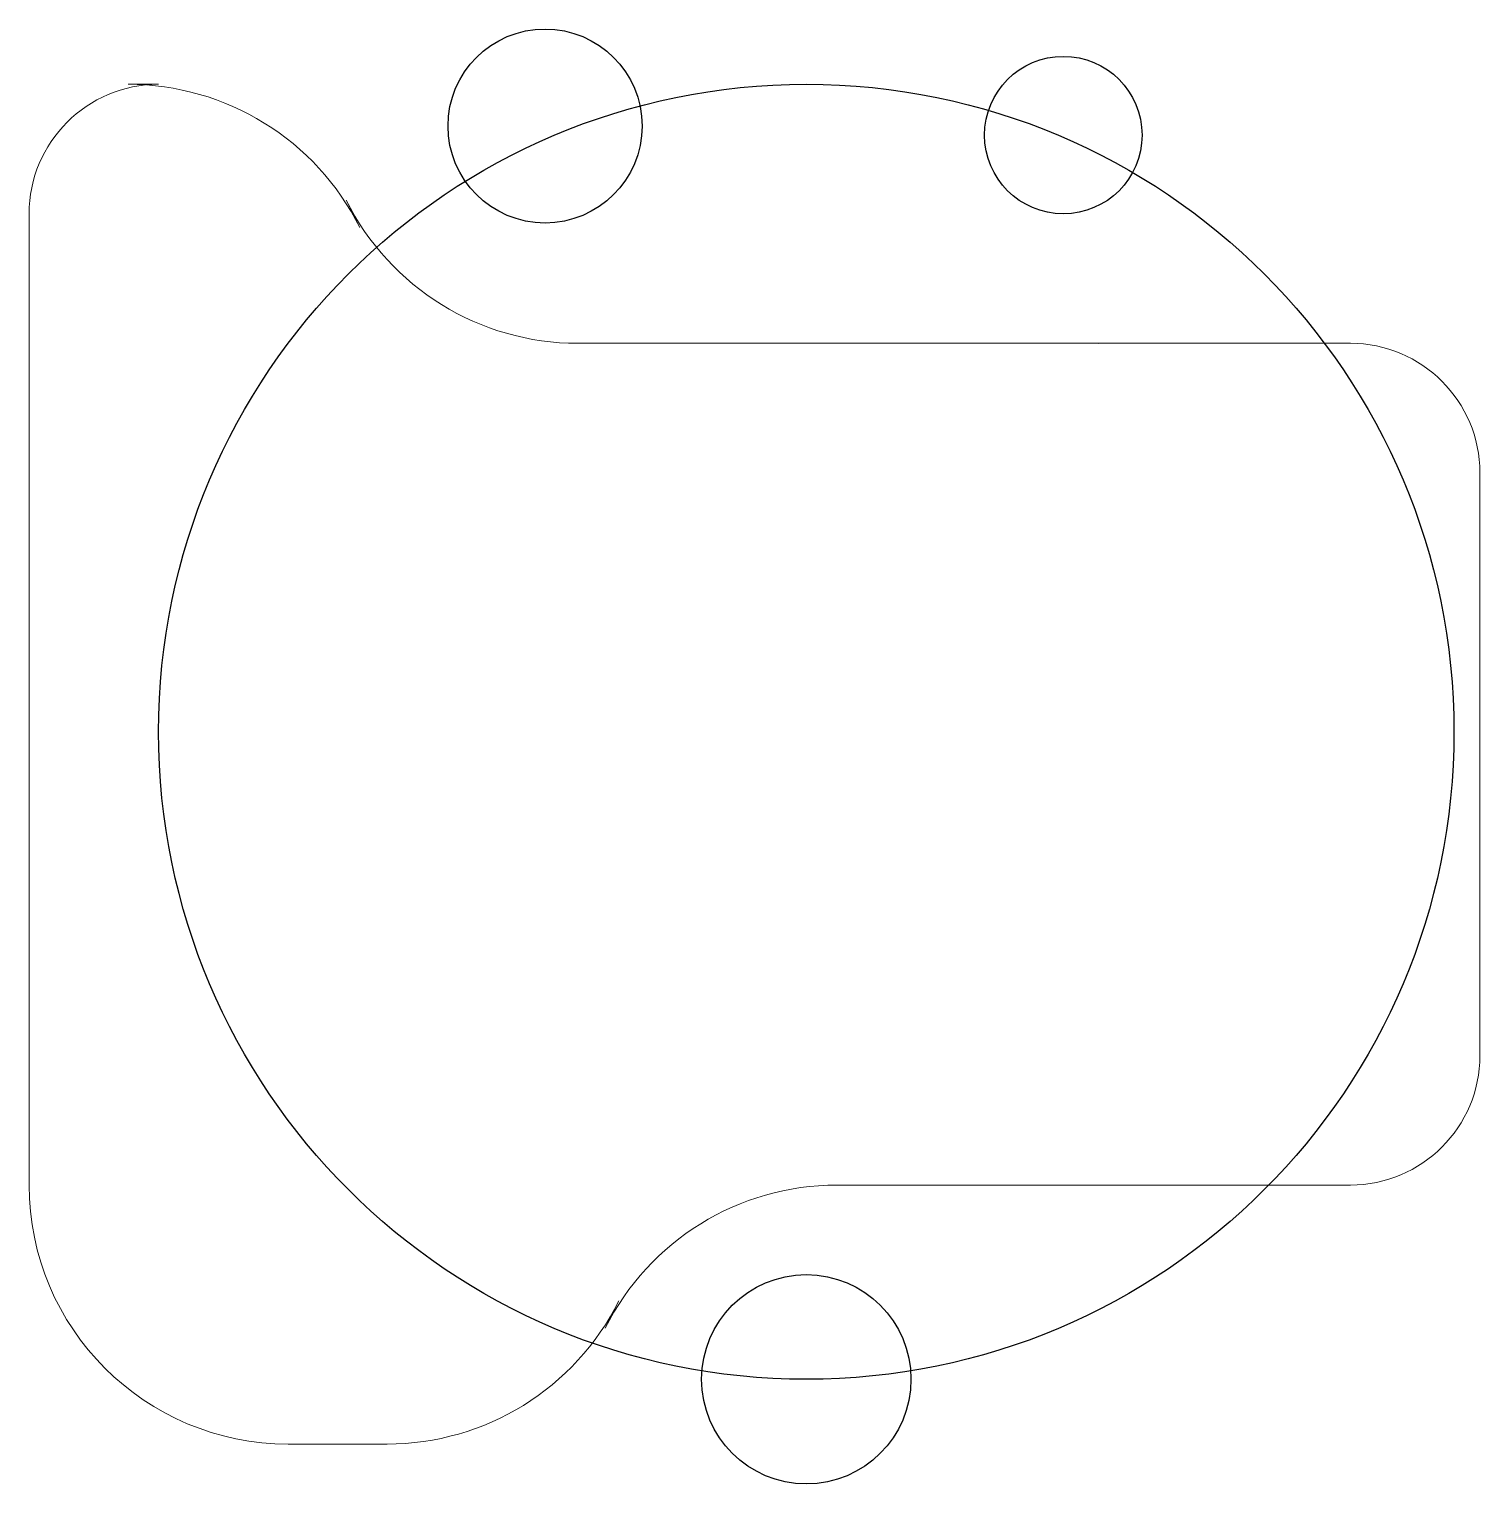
# Model space of a CAD drawing. Header units: millimetres. Extents: x -6 to 5.2, y -5.8 to 5.4.
import ezdxf

# ---------------------------------------------------------------- set-up
doc = ezdxf.new("R2010")
doc.units = ezdxf.units.MM
doc.layers.get('0').update_dxf_attribs({"color": 178, "lineweight": 25, "true_color": 0x000000})
doc.layers.add('washer', color=178, linetype='Continuous', lineweight=5, true_color=0x000000)

msp = doc.modelspace()

# ---------------------------------------------------------------- linework, layer by layer
for centre, radius in [((-2.017, 4.678), 0.749), ((1.984, 4.608), 0.608), ((0, 0), 5), ((0, -5), 0.808)]:
    msp.add_circle(centre, radius)
at = {"layer": 'washer'}
for p, q in [((-5, 5), (-5.236, 5)), ((-3.447, 3.894), (-3.553, 4.106)), ((-6, 4), (-6, 4)), ((-6, 4), (-6, -3.5)), ((-1.764, 3), (2.5, 3)), ((2.5, 3), (2.257, 2.999)), ((4.2, 3), (2.5, 3)), ((5.2, -2.5), (5.2, 2)), ((0.236, -3.5), (1.947, -3.5)), ((1.947, -3.5), (4.2, -3.5)), ((-1.447, -4.394), (-1.553, -4.606)), ((-4, -5.5), (-3.236, -5.5))]:
    msp.add_line(p, q, dxfattribs=at)
for centre, radius, start, end in [((-5, 4), 1, 90, 180), ((-5.236, 3), 2, 26.5651, 90), ((-1.764, 5), 2, 206.5651, 270), ((4.2, 2), 1, 0, 90), ((4.2, -2.5), 1, 270, 0), ((-4, -3.5), 2, 180, 270), ((0.236, -5.5), 2, 90, 153.4349), ((-3.236, -3.5), 2, 270, 333.4349)]:
    msp.add_arc(centre, radius, start, end, dxfattribs=at)

doc.saveas('drawing.dxf')
